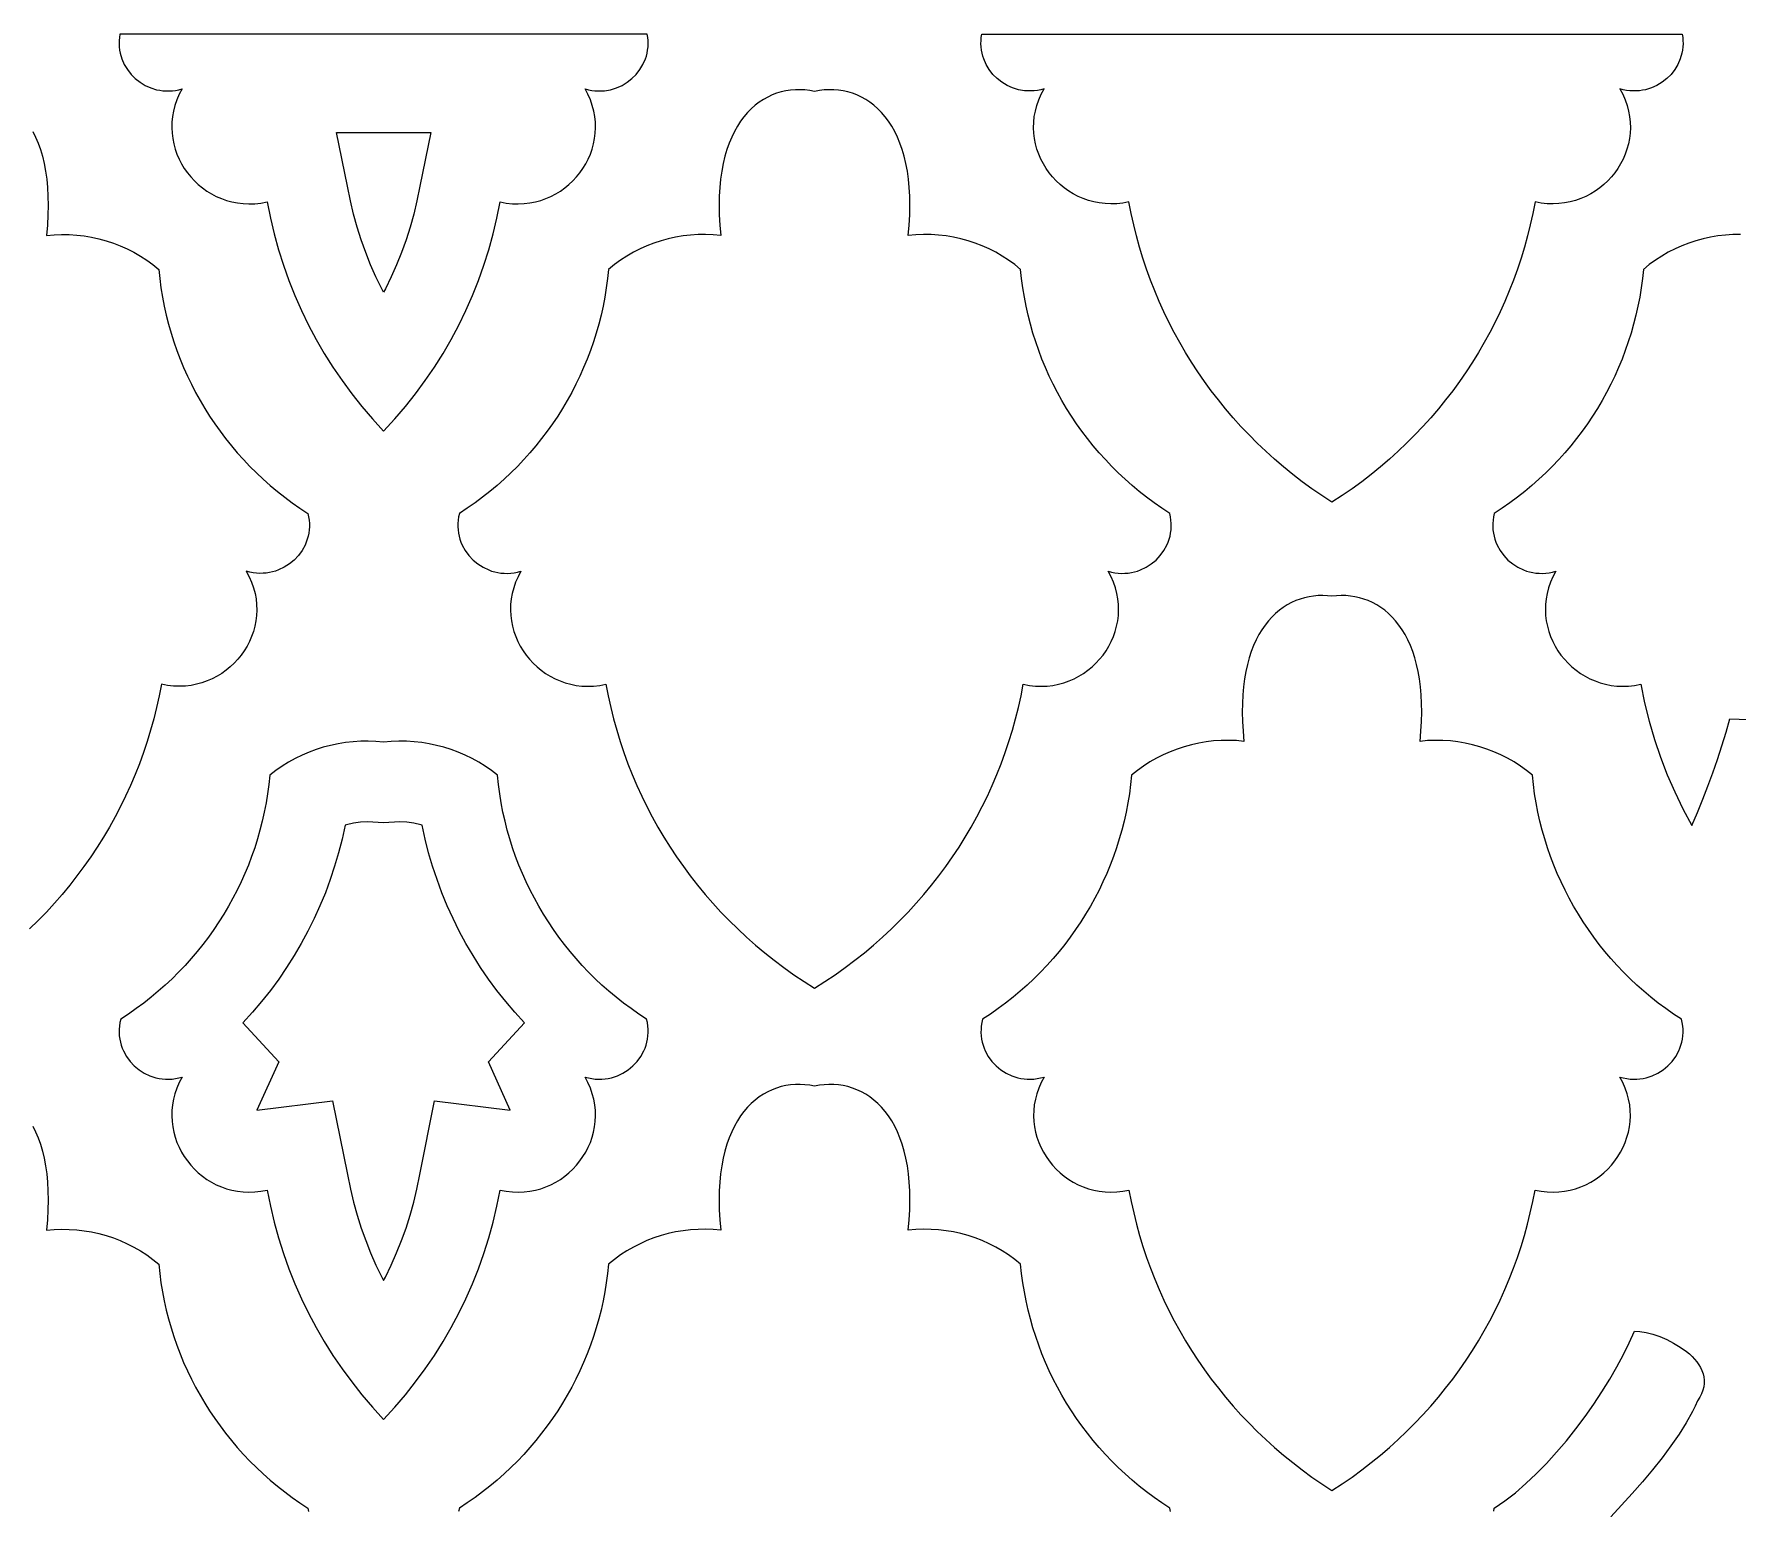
# Model space of a CAD drawing. Extents: x 50 to 3710, y -977 to -877.
# Drawn here: x 1934.7 to 1998, y -931.9 to -877.1 of the extents above; entities that cross this region are included whole.
import ezdxf

# ---------------------------------------------------------------- set-up
doc = ezdxf.new("R2010")
doc.units = 0
doc.layers.add('LAYER_1', color=18, linetype='CONTINUOUS')

msp = doc.modelspace()

# ---------------------------------------------------------------- linework, layer by layer
at = {"layer": 'LAYER_1'}
for points in [[(1947.704, -891.842), (1948.117, -891.391), (1948.513, -890.928), (1948.89, -890.452), (1949.249, -889.964), (1949.589, -889.464), (1949.91, -888.953), (1950.212, -888.431), (1950.495, -887.899), (1950.758, -887.356), (1951.002, -886.805), (1951.225, -886.244), (1951.428, -885.675), (1951.611, -885.098), (1951.774, -884.513), (1951.915, -883.921), (1952.035, -883.322), (1952.263, -883.364), (1952.488, -883.389), (1952.708, -883.396), (1952.924, -883.387), (1953.136, -883.362), (1953.342, -883.322), (1953.542, -883.268), (1953.736, -883.2), (1953.923, -883.119), (1954.103, -883.025), (1954.274, -882.92), (1954.438, -882.803), (1954.593, -882.675), (1954.738, -882.538), (1954.874, -882.392), (1954.999, -882.237), (1955.113, -882.074), (1955.216, -881.904), (1955.308, -881.727), (1955.387, -881.544), (1955.453, -881.356), (1955.505, -881.163), (1955.544, -880.966), (1955.569, -880.766), (1955.579, -880.563), (1955.573, -880.358), (1955.552, -880.151), (1955.514, -879.944), (1955.46, -879.736), (1955.388, -879.529), (1955.298, -879.323), (1955.19, -879.119), (1955.313, -879.152), (1955.436, -879.176), (1955.557, -879.191), (1955.677, -879.199), (1955.796, -879.198), (1955.913, -879.19), (1956.141, -879.151), (1956.36, -879.085), (1956.566, -878.992), (1956.758, -878.876), (1956.934, -878.738), (1957.091, -878.58), (1957.228, -878.404), (1957.343, -878.213), (1957.433, -878.007), (1957.468, -877.899), (1957.496, -877.789), (1957.517, -877.676), (1957.53, -877.561), (1957.536, -877.444), (1957.533, -877.325), (1957.523, -877.205), (1957.504, -877.083), (1947.704, -877.083), (1937.903, -877.083), (1937.884, -877.205), (1937.874, -877.325), (1937.871, -877.444), (1937.877, -877.561), (1937.89, -877.676), (1937.911, -877.789), (1937.974, -878.007), (1938.064, -878.213), (1938.179, -878.404), (1938.316, -878.58), (1938.473, -878.738), (1938.649, -878.876), (1938.841, -878.992), (1939.048, -879.085), (1939.266, -879.151), (1939.379, -879.174), (1939.494, -879.19), (1939.611, -879.198), (1939.73, -879.199), (1939.85, -879.191), (1939.972, -879.176), (1940.094, -879.152), (1940.217, -879.119), (1940.109, -879.323), (1940.019, -879.529), (1939.947, -879.736), (1939.893, -879.944), (1939.855, -880.151), (1939.834, -880.358), (1939.828, -880.563), (1939.838, -880.766), (1939.863, -880.966), (1939.902, -881.163), (1939.954, -881.356), (1940.021, -881.544), (1940.099, -881.727), (1940.191, -881.904), (1940.294, -882.074), (1940.408, -882.237), (1940.533, -882.392), (1940.669, -882.538), (1940.814, -882.675), (1940.969, -882.803), (1941.133, -882.92), (1941.304, -883.025), (1941.484, -883.119), (1941.671, -883.2), (1941.865, -883.268), (1942.065, -883.322), (1942.271, -883.362), (1942.483, -883.387), (1942.699, -883.396), (1942.919, -883.389), (1943.144, -883.364), (1943.372, -883.322), (1943.492, -883.921), (1943.633, -884.513), (1943.796, -885.098), (1943.979, -885.675), (1944.182, -886.244), (1944.406, -886.805), (1944.649, -887.356), (1944.912, -887.899), (1945.195, -888.431), (1945.497, -888.953), (1945.818, -889.464), (1946.158, -889.964), (1946.517, -890.452), (1946.894, -890.928), (1947.29, -891.391)], [(1982.953, -894.488), (1982.577, -894.241), (1982.209, -893.985), (1981.849, -893.722), (1981.497, -893.451), (1981.155, -893.172), (1980.82, -892.885), (1980.495, -892.591), (1980.178, -892.29), (1979.87, -891.982), (1979.571, -891.667), (1979.281, -891.345), (1979, -891.017), (1978.729, -890.682), (1978.466, -890.341), (1978.213, -889.994), (1977.969, -889.641), (1977.734, -889.283), (1977.51, -888.918), (1977.294, -888.548), (1977.089, -888.173), (1976.893, -887.793), (1976.707, -887.408), (1976.531, -887.019), (1976.365, -886.624), (1976.209, -886.225), (1976.063, -885.822), (1975.927, -885.415), (1975.802, -885.004), (1975.687, -884.589), (1975.583, -884.17), (1975.489, -883.748), (1975.405, -883.322), (1975.178, -883.364), (1974.953, -883.389), (1974.733, -883.396), (1974.517, -883.387), (1974.305, -883.362), (1974.099, -883.322), (1973.899, -883.268), (1973.705, -883.2), (1973.518, -883.119), (1973.338, -883.025), (1973.167, -882.92), (1973.003, -882.803), (1972.848, -882.675), (1972.703, -882.538), (1972.567, -882.392), (1972.442, -882.237), (1972.328, -882.074), (1972.225, -881.904), (1972.133, -881.727), (1972.054, -881.544), (1971.988, -881.356), (1971.936, -881.163), (1971.897, -880.966), (1971.872, -880.766), (1971.862, -880.563), (1971.868, -880.358), (1971.889, -880.151), (1971.927, -879.944), (1971.981, -879.736), (1972.053, -879.529), (1972.143, -879.323), (1972.251, -879.119), (1972.128, -879.152), (1972.005, -879.176), (1971.884, -879.191), (1971.764, -879.199), (1971.645, -879.198), (1971.528, -879.19), (1971.3, -879.151), (1971.081, -879.085), (1970.875, -878.992), (1970.683, -878.876), (1970.507, -878.738), (1970.35, -878.58), (1970.213, -878.404), (1970.098, -878.213), (1970.008, -878.007), (1969.973, -877.899), (1969.945, -877.789), (1969.924, -877.676), (1969.911, -877.561), (1969.905, -877.444), (1969.907, -877.325), (1969.918, -877.205), (1969.937, -877.083), (1995.969, -877.083), (1995.988, -877.205), (1995.999, -877.325), (1996.001, -877.444), (1995.996, -877.561), (1995.982, -877.676), (1995.961, -877.789), (1995.898, -878.007), (1995.808, -878.213), (1995.694, -878.404), (1995.557, -878.58), (1995.399, -878.738), (1995.223, -878.876), (1995.031, -878.992), (1994.825, -879.085), (1994.607, -879.151), (1994.494, -879.174), (1994.379, -879.19), (1994.261, -879.198), (1994.143, -879.199), (1994.022, -879.191), (1993.901, -879.176), (1993.779, -879.152), (1993.656, -879.119), (1993.764, -879.323), (1993.853, -879.529), (1993.925, -879.736), (1993.98, -879.944), (1994.017, -880.151), (1994.039, -880.358), (1994.044, -880.563), (1994.034, -880.766), (1994.01, -880.966), (1993.971, -881.163), (1993.918, -881.356), (1993.852, -881.544), (1993.773, -881.727), (1993.682, -881.904), (1993.579, -882.074), (1993.464, -882.237), (1993.339, -882.392), (1993.204, -882.538), (1993.058, -882.675), (1992.903, -882.803), (1992.74, -882.92), (1992.568, -883.025), (1992.388, -883.119), (1992.201, -883.2), (1992.007, -883.268), (1991.807, -883.322), (1991.601, -883.362), (1991.39, -883.387), (1991.174, -883.396), (1990.953, -883.389), (1990.729, -883.364), (1990.501, -883.322), (1990.418, -883.748), (1990.324, -884.17), (1990.219, -884.589), (1990.104, -885.004), (1989.979, -885.415), (1989.844, -885.822), (1989.698, -886.225), (1989.542, -886.624), (1989.376, -887.019), (1989.2, -887.408), (1989.014, -887.793), (1988.818, -888.173), (1988.612, -888.548), (1988.397, -888.918), (1988.172, -889.283), (1987.938, -889.641), (1987.694, -889.994), (1987.44, -890.341), (1987.178, -890.682), (1986.906, -891.017), (1986.625, -891.345), (1986.335, -891.667), (1986.036, -891.982), (1985.728, -892.29), (1985.411, -892.591), (1985.086, -892.885), (1984.752, -893.172), (1984.409, -893.451), (1984.058, -893.722), (1983.698, -893.985), (1983.33, -894.241)], [(1963.72, -879.212), (1963.542, -879.18), (1963.363, -879.159), (1963.185, -879.15), (1963.007, -879.152), (1962.83, -879.167), (1962.655, -879.193), (1962.482, -879.232), (1962.311, -879.283), (1962.144, -879.347), (1961.98, -879.423), (1961.82, -879.512), (1961.664, -879.614), (1961.514, -879.729), (1961.369, -879.857), (1961.23, -879.999), (1961.097, -880.154), (1960.971, -880.322), (1960.853, -880.504), (1960.742, -880.7), (1960.64, -880.91), (1960.547, -881.134), (1960.463, -881.373), (1960.388, -881.625), (1960.324, -881.893), (1960.271, -882.174), (1960.228, -882.471), (1960.198, -882.783), (1960.18, -883.109), (1960.174, -883.451), (1960.181, -883.808), (1960.202, -884.181), (1960.238, -884.569), (1959.954, -884.544), (1959.672, -884.534), (1959.39, -884.538), (1959.11, -884.556), (1958.832, -884.588), (1958.556, -884.634), (1958.284, -884.694), (1958.015, -884.768), (1957.751, -884.855), (1957.491, -884.956), (1957.236, -885.069), (1956.987, -885.196), (1956.745, -885.335), (1956.509, -885.488), (1956.281, -885.652), (1956.061, -885.829), (1956.025, -886.175), (1955.979, -886.519), (1955.923, -886.86), (1955.858, -887.199), (1955.783, -887.535), (1955.698, -887.868), (1955.604, -888.198), (1955.501, -888.524), (1955.389, -888.847), (1955.267, -889.167), (1955.137, -889.482), (1954.997, -889.794), (1954.849, -890.101), (1954.693, -890.404), (1954.528, -890.702), (1954.354, -890.995), (1954.172, -891.284), (1953.982, -891.567), (1953.784, -891.845), (1953.577, -892.118), (1953.363, -892.385), (1953.142, -892.646), (1952.912, -892.902), (1952.675, -893.151), (1952.431, -893.393), (1952.179, -893.629), (1951.92, -893.859), (1951.653, -894.082), (1951.38, -894.297), (1951.1, -894.505), (1950.813, -894.706), (1950.52, -894.9), (1950.492, -895.026), (1950.473, -895.151), (1950.463, -895.274), (1950.462, -895.396), (1950.47, -895.517), (1950.486, -895.634), (1950.509, -895.75), (1950.54, -895.863), (1950.578, -895.972), (1950.624, -896.079), (1950.734, -896.281), (1950.869, -896.466), (1951.026, -896.634), (1951.203, -896.78), (1951.397, -896.904), (1951.608, -897.003), (1951.718, -897.043), (1951.831, -897.075), (1951.946, -897.1), (1952.064, -897.118), (1952.185, -897.128), (1952.307, -897.13), (1952.43, -897.123), (1952.555, -897.108), (1952.681, -897.083), (1952.808, -897.05), (1952.7, -897.254), (1952.61, -897.46), (1952.538, -897.667), (1952.484, -897.874), (1952.446, -898.082), (1952.425, -898.288), (1952.419, -898.493), (1952.429, -898.696), (1952.453, -898.897), (1952.492, -899.094), (1952.545, -899.286), (1952.611, -899.475), (1952.69, -899.657), (1952.781, -899.834), (1952.885, -900.005), (1952.999, -900.167), (1953.124, -900.322), (1953.26, -900.469), (1953.405, -900.606), (1953.56, -900.733), (1953.723, -900.85), (1953.895, -900.956), (1954.075, -901.049), (1954.262, -901.13), (1954.456, -901.199), (1954.656, -901.253), (1954.862, -901.293), (1955.074, -901.318), (1955.29, -901.327), (1955.51, -901.319), (1955.735, -901.295), (1955.962, -901.253), (1956.047, -901.686), (1956.143, -902.115), (1956.25, -902.541), (1956.367, -902.962), (1956.495, -903.38), (1956.634, -903.794), (1956.784, -904.204), (1956.944, -904.609), (1957.114, -905.01), (1957.295, -905.405), (1957.486, -905.796), (1957.687, -906.182), (1957.898, -906.562), (1958.12, -906.937), (1958.351, -907.306), (1958.592, -907.669), (1958.843, -908.027), (1959.103, -908.378), (1959.373, -908.723), (1959.653, -909.061), (1959.942, -909.393), (1960.24, -909.718), (1960.548, -910.035), (1960.865, -910.346), (1961.191, -910.649), (1961.526, -910.945), (1961.869, -911.233), (1962.222, -911.513), (1962.584, -911.785), (1962.954, -912.048), (1963.333, -912.304), (1963.72, -912.551), (1964.108, -912.304), (1964.487, -912.048), (1964.857, -911.785), (1965.219, -911.513), (1965.572, -911.233), (1965.915, -910.945), (1966.25, -910.649), (1966.576, -910.346), (1966.893, -910.035), (1967.201, -909.718), (1967.499, -909.393), (1967.788, -909.061), (1968.068, -908.723), (1968.338, -908.378), (1968.598, -908.027), (1968.849, -907.669), (1969.09, -907.306), (1969.321, -906.937), (1969.543, -906.562), (1969.754, -906.182), (1969.955, -905.796), (1970.146, -905.405), (1970.327, -905.01), (1970.497, -904.609), (1970.657, -904.204), (1970.807, -903.794), (1970.946, -903.38), (1971.074, -902.962), (1971.191, -902.541), (1971.298, -902.115), (1971.394, -901.686), (1971.479, -901.253), (1971.706, -901.295), (1971.931, -901.319), (1972.151, -901.327), (1972.367, -901.318), (1972.579, -901.293), (1972.785, -901.253), (1972.985, -901.199), (1973.179, -901.13), (1973.366, -901.049), (1973.546, -900.956), (1973.718, -900.85), (1973.881, -900.733), (1974.036, -900.606), (1974.181, -900.469), (1974.317, -900.322), (1974.442, -900.167), (1974.556, -900.005), (1974.66, -899.834), (1974.751, -899.657), (1974.83, -899.475), (1974.896, -899.286), (1974.949, -899.094), (1974.987, -898.897), (1975.012, -898.696), (1975.022, -898.493), (1975.016, -898.288), (1974.995, -898.082), (1974.957, -897.874), (1974.903, -897.667), (1974.831, -897.46), (1974.741, -897.254), (1974.633, -897.05), (1974.76, -897.083), (1974.886, -897.108), (1975.011, -897.123), (1975.134, -897.13), (1975.256, -897.128), (1975.377, -897.118), (1975.495, -897.1), (1975.61, -897.075), (1975.723, -897.043), (1975.833, -897.003), (1976.043, -896.904), (1976.238, -896.78), (1976.415, -896.634), (1976.572, -896.466), (1976.707, -896.281), (1976.817, -896.079), (1976.863, -895.972), (1976.901, -895.863), (1976.932, -895.75), (1976.955, -895.634), (1976.971, -895.517), (1976.978, -895.396), (1976.978, -895.274), (1976.968, -895.151), (1976.949, -895.026), (1976.921, -894.9), (1976.628, -894.706), (1976.341, -894.505), (1976.061, -894.297), (1975.788, -894.082), (1975.521, -893.859), (1975.262, -893.629), (1975.01, -893.393), (1974.766, -893.151), (1974.529, -892.902), (1974.299, -892.646), (1974.078, -892.385), (1973.863, -892.118), (1973.657, -891.845), (1973.459, -891.567), (1973.269, -891.284), (1973.087, -890.995), (1972.913, -890.702), (1972.748, -890.404), (1972.592, -890.101), (1972.444, -889.794), (1972.304, -889.482), (1972.174, -889.167), (1972.052, -888.847), (1971.94, -888.524), (1971.837, -888.198), (1971.743, -887.868), (1971.658, -887.535), (1971.583, -887.199), (1971.518, -886.86), (1971.462, -886.519), (1971.416, -886.175), (1971.38, -885.829), (1971.16, -885.652), (1970.932, -885.488), (1970.696, -885.335), (1970.454, -885.196), (1970.205, -885.069), (1969.95, -884.956), (1969.69, -884.855), (1969.426, -884.768), (1969.157, -884.694), (1968.885, -884.634), (1968.609, -884.588), (1968.331, -884.556), (1968.051, -884.538), (1967.769, -884.534), (1967.487, -884.544), (1967.203, -884.569), (1967.239, -884.181), (1967.26, -883.808), (1967.267, -883.451), (1967.261, -883.109), (1967.243, -882.783), (1967.212, -882.471), (1967.17, -882.174), (1967.117, -881.893), (1967.053, -881.625), (1966.978, -881.373), (1966.894, -881.134), (1966.801, -880.91), (1966.699, -880.7), (1966.588, -880.504), (1966.47, -880.322), (1966.344, -880.154), (1966.211, -879.999), (1966.072, -879.857), (1965.927, -879.729), (1965.777, -879.614), (1965.621, -879.512), (1965.461, -879.423), (1965.297, -879.347), (1965.13, -879.283), (1964.959, -879.232), (1964.786, -879.193), (1964.611, -879.167), (1964.434, -879.152), (1964.256, -879.15), (1964.078, -879.159), (1963.899, -879.18)], [(1963.72, -879.212), (1963.542, -879.18), (1963.363, -879.159), (1963.185, -879.15), (1963.007, -879.152), (1962.83, -879.167), (1962.655, -879.193), (1962.482, -879.232), (1962.311, -879.283), (1962.144, -879.347), (1961.98, -879.423), (1961.82, -879.512), (1961.664, -879.614), (1961.514, -879.729), (1961.369, -879.857), (1961.23, -879.999), (1961.097, -880.154), (1960.971, -880.322), (1960.853, -880.504), (1960.742, -880.7), (1960.64, -880.91), (1960.547, -881.134), (1960.463, -881.373), (1960.388, -881.625), (1960.324, -881.893), (1960.271, -882.174), (1960.228, -882.471), (1960.198, -882.783), (1960.18, -883.109), (1960.174, -883.451), (1960.181, -883.808), (1960.202, -884.181), (1960.238, -884.569), (1959.954, -884.544), (1959.672, -884.534), (1959.39, -884.538), (1959.11, -884.556), (1958.832, -884.588), (1958.556, -884.634), (1958.284, -884.694), (1958.015, -884.768), (1957.751, -884.855), (1957.491, -884.956), (1957.236, -885.069), (1956.987, -885.196), (1956.745, -885.335), (1956.509, -885.488), (1956.281, -885.652), (1956.061, -885.829), (1956.025, -886.175), (1955.979, -886.519), (1955.923, -886.86), (1955.858, -887.199), (1955.783, -887.535), (1955.698, -887.868), (1955.604, -888.198), (1955.501, -888.524), (1955.389, -888.847), (1955.267, -889.167), (1955.137, -889.482), (1954.997, -889.794), (1954.849, -890.101), (1954.693, -890.404), (1954.528, -890.702), (1954.354, -890.995), (1954.172, -891.284), (1953.982, -891.567), (1953.784, -891.845), (1953.577, -892.118), (1953.363, -892.385), (1953.142, -892.646), (1952.912, -892.902), (1952.675, -893.151), (1952.431, -893.393), (1952.179, -893.629), (1951.92, -893.859), (1951.653, -894.082), (1951.38, -894.297), (1951.1, -894.505), (1950.813, -894.706), (1950.52, -894.9), (1950.492, -895.026), (1950.473, -895.151), (1950.463, -895.274), (1950.462, -895.396), (1950.47, -895.517), (1950.486, -895.634), (1950.509, -895.75), (1950.54, -895.863), (1950.578, -895.972), (1950.624, -896.079), (1950.734, -896.281), (1950.869, -896.466), (1951.026, -896.634), (1951.203, -896.78), (1951.397, -896.904), (1951.608, -897.003), (1951.718, -897.043), (1951.831, -897.075), (1951.946, -897.1), (1952.064, -897.118), (1952.185, -897.128), (1952.307, -897.13), (1952.43, -897.123), (1952.555, -897.108), (1952.681, -897.083), (1952.808, -897.05), (1952.7, -897.254), (1952.61, -897.46), (1952.538, -897.667), (1952.484, -897.874), (1952.446, -898.082), (1952.425, -898.288), (1952.419, -898.493), (1952.429, -898.696), (1952.453, -898.897), (1952.492, -899.094), (1952.545, -899.286), (1952.611, -899.475), (1952.69, -899.657), (1952.781, -899.834), (1952.885, -900.005), (1952.999, -900.167), (1953.124, -900.322), (1953.26, -900.469), (1953.405, -900.606), (1953.56, -900.733), (1953.723, -900.85), (1953.895, -900.956), (1954.075, -901.049), (1954.262, -901.13), (1954.456, -901.199), (1954.656, -901.253), (1954.862, -901.293), (1955.074, -901.318), (1955.29, -901.327), (1955.51, -901.319), (1955.735, -901.295), (1955.962, -901.253), (1956.047, -901.686), (1956.143, -902.115), (1956.25, -902.541), (1956.367, -902.962), (1956.495, -903.38), (1956.634, -903.794), (1956.784, -904.204), (1956.944, -904.609), (1957.114, -905.01), (1957.295, -905.405), (1957.486, -905.796), (1957.687, -906.182), (1957.898, -906.562), (1958.12, -906.937), (1958.351, -907.306), (1958.592, -907.669), (1958.843, -908.027), (1959.103, -908.378), (1959.373, -908.723), (1959.653, -909.061), (1959.942, -909.393), (1960.24, -909.718), (1960.548, -910.035), (1960.865, -910.346), (1961.191, -910.649), (1961.526, -910.945), (1961.869, -911.233), (1962.222, -911.513), (1962.584, -911.785), (1962.954, -912.048), (1963.333, -912.304), (1963.72, -912.551), (1964.108, -912.304), (1964.487, -912.048), (1964.857, -911.785), (1965.219, -911.513), (1965.572, -911.233), (1965.915, -910.945), (1966.25, -910.649), (1966.576, -910.346), (1966.893, -910.035), (1967.201, -909.718), (1967.499, -909.393), (1967.788, -909.061), (1968.068, -908.723), (1968.338, -908.378), (1968.598, -908.027), (1968.849, -907.669), (1969.09, -907.306), (1969.321, -906.937), (1969.543, -906.562), (1969.754, -906.182), (1969.955, -905.796), (1970.146, -905.405), (1970.327, -905.01), (1970.497, -904.609), (1970.657, -904.204), (1970.807, -903.794), (1970.946, -903.38), (1971.074, -902.962), (1971.191, -902.541), (1971.298, -902.115), (1971.394, -901.686), (1971.479, -901.253), (1971.706, -901.295), (1971.931, -901.319), (1972.151, -901.327), (1972.367, -901.318), (1972.579, -901.293), (1972.785, -901.253), (1972.985, -901.199), (1973.179, -901.13), (1973.366, -901.049), (1973.546, -900.956), (1973.718, -900.85), (1973.881, -900.733), (1974.036, -900.606), (1974.181, -900.469), (1974.317, -900.322), (1974.442, -900.167), (1974.556, -900.005), (1974.66, -899.834), (1974.751, -899.657), (1974.83, -899.475), (1974.896, -899.286), (1974.949, -899.094), (1974.987, -898.897), (1975.012, -898.696), (1975.022, -898.493), (1975.016, -898.288), (1974.995, -898.082), (1974.957, -897.874), (1974.903, -897.667), (1974.831, -897.46), (1974.741, -897.254), (1974.633, -897.05), (1974.76, -897.083), (1974.886, -897.108), (1975.011, -897.123), (1975.134, -897.13), (1975.256, -897.128), (1975.377, -897.118), (1975.495, -897.1), (1975.61, -897.075), (1975.723, -897.043), (1975.833, -897.003), (1976.043, -896.904), (1976.238, -896.78), (1976.415, -896.634), (1976.572, -896.466), (1976.707, -896.281), (1976.817, -896.079), (1976.863, -895.972), (1976.901, -895.863), (1976.932, -895.75), (1976.955, -895.634), (1976.971, -895.517), (1976.978, -895.396), (1976.978, -895.274), (1976.968, -895.151), (1976.949, -895.026), (1976.921, -894.9), (1976.628, -894.706), (1976.341, -894.505), (1976.061, -894.297), (1975.788, -894.082), (1975.521, -893.859), (1975.262, -893.629), (1975.01, -893.393), (1974.766, -893.151), (1974.529, -892.902), (1974.299, -892.646), (1974.078, -892.385), (1973.863, -892.118), (1973.657, -891.845), (1973.459, -891.567), (1973.269, -891.284), (1973.087, -890.995), (1972.913, -890.702), (1972.748, -890.404), (1972.592, -890.101), (1972.444, -889.794), (1972.304, -889.482), (1972.174, -889.167), (1972.052, -888.847), (1971.94, -888.524), (1971.837, -888.198), (1971.743, -887.868), (1971.658, -887.535), (1971.583, -887.199), (1971.518, -886.86), (1971.462, -886.519), (1971.416, -886.175), (1971.38, -885.829), (1971.16, -885.652), (1970.932, -885.488), (1970.696, -885.335), (1970.454, -885.196), (1970.205, -885.069), (1969.95, -884.956), (1969.69, -884.855), (1969.426, -884.768), (1969.157, -884.694), (1968.885, -884.634), (1968.609, -884.588), (1968.331, -884.556), (1968.051, -884.538), (1967.769, -884.534), (1967.487, -884.544), (1967.203, -884.569), (1967.239, -884.181), (1967.26, -883.808), (1967.267, -883.451), (1967.261, -883.109), (1967.243, -882.783), (1967.212, -882.471), (1967.17, -882.174), (1967.117, -881.893), (1967.053, -881.625), (1966.978, -881.373), (1966.894, -881.134), (1966.801, -880.91), (1966.699, -880.7), (1966.588, -880.504), (1966.47, -880.322), (1966.344, -880.154), (1966.211, -879.999), (1966.072, -879.857), (1965.927, -879.729), (1965.777, -879.614), (1965.621, -879.512), (1965.461, -879.423), (1965.297, -879.347), (1965.13, -879.283), (1964.959, -879.232), (1964.786, -879.193), (1964.611, -879.167), (1964.434, -879.152), (1964.256, -879.15), (1964.078, -879.159), (1963.899, -879.18)], [(1947.704, -886.682), (1947.635, -886.556), (1947.419, -886.111), (1947.22, -885.658), (1947.036, -885.198), (1946.869, -884.73), (1946.719, -884.255), (1946.585, -883.773), (1946.468, -883.285), (1946.358, -882.739), (1945.955, -880.737), (1947.704, -880.737), (1949.452, -880.737), (1949.049, -882.739), (1948.939, -883.285), (1948.822, -883.773), (1948.689, -884.255), (1948.538, -884.73), (1948.371, -885.198), (1948.187, -885.658), (1947.988, -886.111), (1947.772, -886.556)], [(1982.953, -931.222), (1983.33, -930.975), (1983.698, -930.72), (1984.058, -930.456), (1984.409, -930.185), (1984.752, -929.906), (1985.086, -929.62), (1985.412, -929.326), (1985.728, -929.025), (1986.036, -928.717), (1986.335, -928.402), (1986.625, -928.08), (1986.906, -927.751), (1987.178, -927.417), (1987.441, -927.076), (1987.694, -926.729), (1987.938, -926.376), (1988.172, -926.017), (1988.397, -925.653), (1988.612, -925.283), (1988.818, -924.908), (1989.014, -924.528), (1989.2, -924.143), (1989.376, -923.753), (1989.542, -923.359), (1989.698, -922.96), (1989.844, -922.557), (1989.979, -922.149), (1990.105, -921.738), (1990.22, -921.323), (1990.324, -920.904), (1990.418, -920.482), (1990.501, -920.057), (1990.729, -920.099), (1990.953, -920.123), (1991.174, -920.131), (1991.39, -920.121), (1991.601, -920.097), (1991.807, -920.057), (1992.008, -920.002), (1992.201, -919.934), (1992.389, -919.853), (1992.568, -919.759), (1992.74, -919.654), (1992.904, -919.537), (1993.058, -919.41), (1993.204, -919.273), (1993.339, -919.126), (1993.465, -918.971), (1993.579, -918.808), (1993.682, -918.638), (1993.773, -918.461), (1993.852, -918.279), (1993.918, -918.09), (1993.971, -917.898), (1994.01, -917.701), (1994.035, -917.5), (1994.044, -917.297), (1994.039, -917.092), (1994.018, -916.886), (1993.98, -916.678), (1993.925, -916.471), (1993.854, -916.264), (1993.764, -916.058), (1993.656, -915.854), (1993.782, -915.887), (1993.908, -915.911), (1994.033, -915.927), (1994.157, -915.933), (1994.279, -915.932), (1994.399, -915.922), (1994.517, -915.904), (1994.633, -915.879), (1994.746, -915.847), (1994.856, -915.807), (1995.066, -915.708), (1995.261, -915.584), (1995.438, -915.438), (1995.595, -915.27), (1995.73, -915.085), (1995.84, -914.883), (1995.885, -914.776), (1995.924, -914.666), (1995.955, -914.554), (1995.978, -914.438), (1995.994, -914.32), (1996.001, -914.2), (1996, -914.078), (1995.99, -913.955), (1995.972, -913.83), (1995.944, -913.704), (1995.65, -913.51), (1995.363, -913.309), (1995.083, -913.101), (1994.81, -912.886), (1994.544, -912.663), (1994.285, -912.433), (1994.033, -912.197), (1993.788, -911.954), (1993.551, -911.705), (1993.322, -911.45), (1993.1, -911.189), (1992.886, -910.922), (1992.68, -910.649), (1992.482, -910.371), (1992.291, -910.088), (1992.11, -909.799), (1991.936, -909.506), (1991.771, -909.207), (1991.614, -908.905), (1991.466, -908.597), (1991.327, -908.286), (1991.196, -907.971), (1991.075, -907.651), (1990.963, -907.328), (1990.859, -907.002), (1990.765, -906.672), (1990.681, -906.339), (1990.606, -906.003), (1990.54, -905.664), (1990.485, -905.323), (1990.439, -904.979), (1990.403, -904.633), (1990.183, -904.456), (1989.954, -904.291), (1989.719, -904.139), (1989.476, -904), (1989.227, -903.873), (1988.973, -903.76), (1988.713, -903.659), (1988.448, -903.572), (1988.18, -903.498), (1987.907, -903.438), (1987.632, -903.392), (1987.353, -903.36), (1987.073, -903.341), (1986.792, -903.338), (1986.509, -903.348), (1986.226, -903.373), (1986.26, -902.999), (1986.281, -902.639), (1986.289, -902.294), (1986.286, -901.963), (1986.27, -901.646), (1986.243, -901.343), (1986.205, -901.053), (1986.156, -900.778), (1986.098, -900.516), (1986.029, -900.268), (1985.952, -900.033), (1985.866, -899.811), (1985.771, -899.603), (1985.669, -899.407), (1985.559, -899.225), (1985.441, -899.055), (1985.318, -898.898), (1985.188, -898.753), (1985.052, -898.621), (1984.911, -898.501), (1984.764, -898.394), (1984.614, -898.298), (1984.459, -898.215), (1984.301, -898.143), (1984.139, -898.083), (1983.975, -898.034), (1983.808, -897.997), (1983.639, -897.971), (1983.469, -897.957), (1983.298, -897.953), (1983.126, -897.961), (1982.953, -897.979), (1982.781, -897.961), (1982.609, -897.953), (1982.438, -897.957), (1982.268, -897.971), (1982.099, -897.997), (1981.932, -898.034), (1981.768, -898.083), (1981.606, -898.143), (1981.448, -898.215), (1981.293, -898.298), (1981.142, -898.394), (1980.996, -898.501), (1980.855, -898.621), (1980.719, -898.753), (1980.589, -898.898), (1980.465, -899.055), (1980.348, -899.225), (1980.238, -899.407), (1980.135, -899.603), (1980.041, -899.811), (1979.955, -900.033), (1979.877, -900.268), (1979.809, -900.516), (1979.75, -900.778), (1979.702, -901.053), (1979.664, -901.343), (1979.637, -901.646), (1979.621, -901.963), (1979.617, -902.294), (1979.626, -902.639), (1979.647, -902.999), (1979.681, -903.373), (1979.398, -903.348), (1979.115, -903.338), (1978.833, -903.341), (1978.553, -903.36), (1978.275, -903.392), (1977.999, -903.438), (1977.727, -903.498), (1977.458, -903.572), (1977.194, -903.659), (1976.934, -903.76), (1976.679, -903.873), (1976.43, -904), (1976.188, -904.139), (1975.952, -904.291), (1975.724, -904.456), (1975.504, -904.633), (1975.468, -904.979), (1975.422, -905.323), (1975.366, -905.664), (1975.301, -906.003), (1975.226, -906.339), (1975.141, -906.672), (1975.047, -907.002), (1974.944, -907.328), (1974.832, -907.651), (1974.71, -907.971), (1974.58, -908.286), (1974.441, -908.597), (1974.293, -908.905), (1974.136, -909.207), (1973.971, -909.506), (1973.797, -909.799), (1973.615, -910.088), (1973.425, -910.371), (1973.227, -910.649), (1973.021, -910.922), (1972.807, -911.189), (1972.585, -911.45), (1972.355, -911.705), (1972.118, -911.954), (1971.874, -912.197), (1971.622, -912.433), (1971.363, -912.663), (1971.097, -912.886), (1970.823, -913.101), (1970.543, -913.309), (1970.256, -913.51), (1969.963, -913.704), (1969.935, -913.83), (1969.916, -913.955), (1969.907, -914.078), (1969.906, -914.2), (1969.913, -914.32), (1969.929, -914.438), (1969.952, -914.554), (1969.983, -914.666), (1970.021, -914.776), (1970.067, -914.883), (1970.177, -915.085), (1970.312, -915.27), (1970.469, -915.438), (1970.646, -915.584), (1970.841, -915.708), (1971.051, -915.807), (1971.161, -915.847), (1971.274, -915.879), (1971.389, -915.904), (1971.508, -915.922), (1971.628, -915.932), (1971.75, -915.933), (1971.873, -915.927), (1971.998, -915.911), (1972.124, -915.887), (1972.251, -915.854), (1972.143, -916.058), (1972.053, -916.264), (1971.981, -916.471), (1971.927, -916.678), (1971.889, -916.886), (1971.868, -917.092), (1971.862, -917.297), (1971.872, -917.5), (1971.897, -917.701), (1971.936, -917.898), (1971.988, -918.09), (1972.054, -918.279), (1972.133, -918.461), (1972.225, -918.638), (1972.328, -918.808), (1972.442, -918.971), (1972.567, -919.126), (1972.703, -919.273), (1972.848, -919.41), (1973.003, -919.537), (1973.167, -919.654), (1973.338, -919.759), (1973.518, -919.853), (1973.705, -919.934), (1973.899, -920.002), (1974.099, -920.057), (1974.305, -920.097), (1974.517, -920.121), (1974.733, -920.131), (1974.953, -920.123), (1975.178, -920.099), (1975.405, -920.057), (1975.489, -920.482), (1975.583, -920.904), (1975.687, -921.323), (1975.802, -921.738), (1975.927, -922.149), (1976.063, -922.557), (1976.209, -922.96), (1976.365, -923.359), (1976.531, -923.753), (1976.707, -924.143), (1976.893, -924.528), (1977.089, -924.908), (1977.294, -925.283), (1977.51, -925.653), (1977.734, -926.017), (1977.969, -926.376), (1978.213, -926.729), (1978.466, -927.076), (1978.729, -927.417), (1979, -927.751), (1979.281, -928.08), (1979.571, -928.402), (1979.87, -928.717), (1980.178, -929.025), (1980.495, -929.326), (1980.821, -929.62), (1981.155, -929.906), (1981.498, -930.185), (1981.849, -930.456), (1982.209, -930.72), (1982.577, -930.975)], [(1947.704, -928.576), (1948.117, -928.125), (1948.513, -927.662), (1948.89, -927.186), (1949.249, -926.698), (1949.589, -926.198), (1949.91, -925.687), (1950.212, -925.165), (1950.495, -924.633), (1950.758, -924.091), (1951.002, -923.539), (1951.225, -922.978), (1951.428, -922.409), (1951.611, -921.832), (1951.774, -921.247), (1951.915, -920.655), (1952.035, -920.057), (1952.263, -920.099), (1952.488, -920.123), (1952.708, -920.131), (1952.924, -920.121), (1953.136, -920.097), (1953.342, -920.057), (1953.542, -920.002), (1953.736, -919.934), (1953.923, -919.853), (1954.103, -919.759), (1954.274, -919.654), (1954.438, -919.537), (1954.593, -919.41), (1954.738, -919.273), (1954.874, -919.126), (1954.999, -918.971), (1955.113, -918.808), (1955.216, -918.638), (1955.308, -918.461), (1955.387, -918.279), (1955.453, -918.09), (1955.505, -917.898), (1955.544, -917.701), (1955.569, -917.5), (1955.579, -917.297), (1955.573, -917.092), (1955.552, -916.886), (1955.514, -916.678), (1955.46, -916.471), (1955.388, -916.264), (1955.298, -916.058), (1955.19, -915.854), (1955.317, -915.887), (1955.443, -915.911), (1955.567, -915.927), (1955.691, -915.933), (1955.813, -915.932), (1955.933, -915.922), (1956.052, -915.904), (1956.167, -915.879), (1956.28, -915.847), (1956.39, -915.807), (1956.6, -915.708), (1956.795, -915.584), (1956.972, -915.438), (1957.129, -915.27), (1957.264, -915.085), (1957.374, -914.883), (1957.42, -914.776), (1957.458, -914.666), (1957.489, -914.554), (1957.512, -914.438), (1957.528, -914.32), (1957.535, -914.2), (1957.534, -914.078), (1957.525, -913.955), (1957.506, -913.83), (1957.478, -913.704), (1957.185, -913.51), (1956.898, -913.309), (1956.618, -913.101), (1956.344, -912.886), (1956.078, -912.663), (1955.819, -912.433), (1955.567, -912.197), (1955.323, -911.954), (1955.086, -911.705), (1954.856, -911.45), (1954.634, -911.189), (1954.42, -910.922), (1954.214, -910.649), (1954.016, -910.371), (1953.826, -910.088), (1953.644, -909.799), (1953.47, -909.506), (1953.305, -909.207), (1953.148, -908.905), (1953, -908.597), (1952.861, -908.286), (1952.731, -907.971), (1952.609, -907.651), (1952.497, -907.328), (1952.394, -907.002), (1952.3, -906.672), (1952.215, -906.339), (1952.14, -906.003), (1952.075, -905.664), (1952.019, -905.323), (1951.973, -904.979), (1951.937, -904.633), (1951.711, -904.46), (1951.477, -904.298), (1951.236, -904.149), (1950.989, -904.013), (1950.736, -903.889), (1950.478, -903.778), (1950.214, -903.68), (1949.946, -903.594), (1949.674, -903.522), (1949.399, -903.463), (1949.121, -903.418), (1948.84, -903.386), (1948.558, -903.368), (1948.274, -903.364), (1947.989, -903.374), (1947.704, -903.398), (1947.418, -903.374), (1947.133, -903.364), (1946.85, -903.368), (1946.567, -903.386), (1946.286, -903.418), (1946.008, -903.463), (1945.733, -903.522), (1945.461, -903.594), (1945.193, -903.68), (1944.93, -903.778), (1944.671, -903.889), (1944.418, -904.013), (1944.171, -904.149), (1943.93, -904.298), (1943.696, -904.46), (1943.47, -904.633), (1943.434, -904.979), (1943.388, -905.323), (1943.332, -905.664), (1943.267, -906.003), (1943.192, -906.339), (1943.107, -906.672), (1943.013, -907.002), (1942.91, -907.328), (1942.798, -907.651), (1942.676, -907.971), (1942.546, -908.286), (1942.407, -908.597), (1942.259, -908.905), (1942.102, -909.207), (1941.937, -909.506), (1941.763, -909.799), (1941.581, -910.088), (1941.391, -910.371), (1941.193, -910.649), (1940.987, -910.922), (1940.773, -911.189), (1940.551, -911.45), (1940.321, -911.705), (1940.084, -911.954), (1939.84, -912.197), (1939.588, -912.433), (1939.329, -912.663), (1939.063, -912.886), (1938.789, -913.101), (1938.509, -913.309), (1938.222, -913.51), (1937.929, -913.704), (1937.901, -913.83), (1937.882, -913.955), (1937.873, -914.078), (1937.872, -914.2), (1937.879, -914.32), (1937.895, -914.438), (1937.918, -914.554), (1937.949, -914.666), (1937.987, -914.776), (1938.033, -914.883), (1938.143, -915.085), (1938.278, -915.27), (1938.435, -915.438), (1938.612, -915.584), (1938.807, -915.708), (1939.017, -915.807), (1939.127, -915.847), (1939.24, -915.879), (1939.356, -915.904), (1939.474, -915.922), (1939.594, -915.932), (1939.716, -915.933), (1939.84, -915.927), (1939.964, -915.911), (1940.09, -915.887), (1940.217, -915.854), (1940.109, -916.058), (1940.019, -916.264), (1939.947, -916.471), (1939.893, -916.678), (1939.855, -916.886), (1939.834, -917.092), (1939.828, -917.297), (1939.838, -917.5), (1939.863, -917.701), (1939.902, -917.898), (1939.954, -918.09), (1940.021, -918.279), (1940.099, -918.461), (1940.191, -918.638), (1940.294, -918.808), (1940.408, -918.971), (1940.533, -919.126), (1940.669, -919.273), (1940.814, -919.41), (1940.969, -919.537), (1941.133, -919.654), (1941.304, -919.759), (1941.484, -919.853), (1941.671, -919.934), (1941.865, -920.002), (1942.065, -920.057), (1942.271, -920.097), (1942.483, -920.121), (1942.699, -920.131), (1942.919, -920.123), (1943.144, -920.099), (1943.372, -920.057), (1943.492, -920.655), (1943.633, -921.247), (1943.796, -921.832), (1943.979, -922.409), (1944.182, -922.978), (1944.405, -923.539), (1944.649, -924.091), (1944.912, -924.633), (1945.195, -925.165), (1945.497, -925.687), (1945.818, -926.198), (1946.158, -926.698), (1946.517, -927.186), (1946.894, -927.662), (1947.29, -928.125)], [(1947.704, -923.416), (1947.772, -923.29), (1947.988, -922.845), (1948.187, -922.392), (1948.371, -921.932), (1948.538, -921.464), (1948.689, -920.989), (1948.822, -920.508), (1948.939, -920.02), (1949.049, -919.473), (1949.6, -916.735), (1952.411, -917.08), (1951.597, -915.288), (1952.937, -913.835), (1952.582, -913.445), (1952.241, -913.044), (1951.915, -912.631), (1951.604, -912.209), (1951.308, -911.777), (1951.028, -911.335), (1950.764, -910.885), (1950.516, -910.425), (1950.284, -909.958), (1950.069, -909.483), (1949.87, -909), (1949.689, -908.511), (1949.524, -908.015), (1949.376, -907.513), (1949.247, -907.006), (1949.134, -906.493), (1949.081, -906.475), (1948.828, -906.414), (1948.568, -906.378), (1948.306, -906.368), (1947.704, -906.404), (1947.102, -906.368), (1946.839, -906.378), (1946.58, -906.414), (1946.326, -906.475), (1946.273, -906.493), (1946.161, -907.006), (1946.031, -907.513), (1945.883, -908.015), (1945.719, -908.511), (1945.537, -909), (1945.338, -909.483), (1945.123, -909.958), (1944.891, -910.425), (1944.643, -910.885), (1944.379, -911.335), (1944.099, -911.777), (1943.803, -912.209), (1943.492, -912.631), (1943.166, -913.044), (1942.825, -913.445), (1942.47, -913.835), (1943.81, -915.288), (1942.996, -917.08), (1945.807, -916.735), (1946.358, -919.473), (1946.468, -920.02), (1946.585, -920.508), (1946.719, -920.989), (1946.869, -921.464), (1947.036, -921.932), (1947.22, -922.392), (1947.419, -922.845), (1947.635, -923.29)]]:
    msp.add_lwpolyline(points, close=True, dxfattribs=at)
for points in [[(1934.665, -880.7), (1934.767, -880.91), (1934.86, -881.134), (1934.944, -881.373), (1935.019, -881.625), (1935.083, -881.893), (1935.136, -882.174), (1935.179, -882.471), (1935.209, -882.783), (1935.227, -883.109), (1935.233, -883.451), (1935.226, -883.808), (1935.205, -884.181), (1935.17, -884.569), (1935.453, -884.544), (1935.735, -884.534), (1936.017, -884.538), (1936.297, -884.556), (1936.575, -884.588), (1936.851, -884.634), (1937.123, -884.694), (1937.392, -884.768), (1937.657, -884.855), (1937.916, -884.956), (1938.171, -885.069), (1938.42, -885.196), (1938.662, -885.335), (1938.898, -885.488), (1939.126, -885.652), (1939.347, -885.829), (1939.382, -886.175), (1939.428, -886.519), (1939.484, -886.86), (1939.549, -887.199), (1939.624, -887.535), (1939.709, -887.868), (1939.803, -888.198), (1939.906, -888.524), (1940.019, -888.847), (1940.14, -889.167), (1940.27, -889.482), (1940.41, -889.794), (1940.558, -890.101), (1940.714, -890.404), (1940.88, -890.702), (1941.053, -890.995), (1941.235, -891.284), (1941.425, -891.567), (1941.623, -891.845), (1941.83, -892.118), (1942.044, -892.385), (1942.265, -892.646), (1942.495, -892.902), (1942.732, -893.151), (1942.977, -893.393), (1943.228, -893.629), (1943.487, -893.859), (1943.754, -894.082), (1944.027, -894.297), (1944.307, -894.505), (1944.594, -894.706), (1944.887, -894.9), (1944.915, -895.026), (1944.934, -895.151), (1944.944, -895.274), (1944.945, -895.396), (1944.937, -895.517), (1944.922, -895.634), (1944.898, -895.75), (1944.867, -895.863), (1944.829, -895.972), (1944.784, -896.079), (1944.673, -896.281), (1944.538, -896.466), (1944.381, -896.634), (1944.204, -896.78), (1944.01, -896.904), (1943.8, -897.003), (1943.69, -897.043), (1943.576, -897.075), (1943.461, -897.1), (1943.343, -897.118), (1943.222, -897.128), (1943.1, -897.13), (1942.977, -897.123), (1942.852, -897.108), (1942.726, -897.083), (1942.599, -897.05), (1942.707, -897.254), (1942.797, -897.46), (1942.869, -897.667), (1942.923, -897.874), (1942.961, -898.082), (1942.982, -898.288), (1942.988, -898.493), (1942.978, -898.696), (1942.954, -898.897), (1942.915, -899.094), (1942.862, -899.286), (1942.796, -899.475), (1942.717, -899.657), (1942.626, -899.834), (1942.523, -900.005), (1942.408, -900.167), (1942.283, -900.322), (1942.147, -900.469), (1942.002, -900.606), (1941.847, -900.733), (1941.684, -900.85), (1941.512, -900.956), (1941.332, -901.049), (1941.145, -901.13), (1940.951, -901.199), (1940.751, -901.253), (1940.545, -901.293), (1940.334, -901.318), (1940.117, -901.327), (1939.897, -901.319), (1939.672, -901.295), (1939.445, -901.253), (1939.36, -901.686), (1939.264, -902.115), (1939.157, -902.541), (1939.04, -902.962), (1938.912, -903.38), (1938.773, -903.794), (1938.623, -904.204), (1938.463, -904.609), (1938.293, -905.01), (1938.112, -905.405), (1937.921, -905.796), (1937.72, -906.182), (1937.509, -906.562), (1937.287, -906.937), (1937.056, -907.306), (1936.815, -907.669), (1936.565, -908.027), (1936.304, -908.378), (1936.034, -908.723), (1935.754, -909.061), (1935.465, -909.393), (1935.167, -909.718), (1934.859, -910.035), (1934.543, -910.346)], [(1934.665, -880.7), (1934.767, -880.91), (1934.86, -881.134), (1934.944, -881.373), (1935.019, -881.625), (1935.083, -881.893), (1935.136, -882.174), (1935.179, -882.471), (1935.209, -882.783), (1935.227, -883.109), (1935.233, -883.451), (1935.226, -883.808), (1935.205, -884.181), (1935.17, -884.569), (1935.453, -884.544), (1935.735, -884.534), (1936.017, -884.538), (1936.297, -884.556), (1936.575, -884.588), (1936.851, -884.634), (1937.123, -884.694), (1937.392, -884.768), (1937.657, -884.855), (1937.916, -884.956), (1938.171, -885.069), (1938.42, -885.196), (1938.662, -885.335), (1938.898, -885.488), (1939.126, -885.652), (1939.347, -885.829), (1939.382, -886.175), (1939.428, -886.519), (1939.484, -886.86), (1939.549, -887.199), (1939.624, -887.535), (1939.709, -887.868), (1939.803, -888.198), (1939.906, -888.524), (1940.019, -888.847), (1940.14, -889.167), (1940.27, -889.482), (1940.41, -889.794), (1940.558, -890.101), (1940.714, -890.404), (1940.88, -890.702), (1941.053, -890.995), (1941.235, -891.284), (1941.425, -891.567), (1941.623, -891.845), (1941.83, -892.118), (1942.044, -892.385), (1942.265, -892.646), (1942.495, -892.902), (1942.732, -893.151), (1942.977, -893.393), (1943.228, -893.629), (1943.487, -893.859), (1943.754, -894.082), (1944.027, -894.297), (1944.307, -894.505), (1944.594, -894.706), (1944.887, -894.9), (1944.915, -895.026), (1944.934, -895.151), (1944.944, -895.274), (1944.945, -895.396), (1944.937, -895.517), (1944.922, -895.634), (1944.898, -895.75), (1944.867, -895.863), (1944.829, -895.972), (1944.784, -896.079), (1944.673, -896.281), (1944.538, -896.466), (1944.381, -896.634), (1944.204, -896.78), (1944.01, -896.904), (1943.8, -897.003), (1943.69, -897.043), (1943.576, -897.075), (1943.461, -897.1), (1943.343, -897.118), (1943.222, -897.128), (1943.1, -897.13), (1942.977, -897.123), (1942.852, -897.108), (1942.726, -897.083), (1942.599, -897.05), (1942.707, -897.254), (1942.797, -897.46), (1942.869, -897.667), (1942.923, -897.874), (1942.961, -898.082), (1942.982, -898.288), (1942.988, -898.493), (1942.978, -898.696), (1942.954, -898.897), (1942.915, -899.094), (1942.862, -899.286), (1942.796, -899.475), (1942.717, -899.657), (1942.626, -899.834), (1942.523, -900.005), (1942.408, -900.167), (1942.283, -900.322), (1942.147, -900.469), (1942.002, -900.606), (1941.847, -900.733), (1941.684, -900.85), (1941.512, -900.956), (1941.332, -901.049), (1941.145, -901.13), (1940.951, -901.199), (1940.751, -901.253), (1940.545, -901.293), (1940.334, -901.318), (1940.117, -901.327), (1939.897, -901.319), (1939.672, -901.295), (1939.445, -901.253), (1939.36, -901.686), (1939.264, -902.115), (1939.157, -902.541), (1939.04, -902.962), (1938.912, -903.38), (1938.773, -903.794), (1938.623, -904.204), (1938.463, -904.609), (1938.293, -905.01), (1938.112, -905.405), (1937.921, -905.796), (1937.72, -906.182), (1937.509, -906.562), (1937.287, -906.937), (1937.056, -907.306), (1936.815, -907.669), (1936.565, -908.027), (1936.304, -908.378), (1936.034, -908.723), (1935.754, -909.061), (1935.465, -909.393), (1935.167, -909.718), (1934.859, -910.035), (1934.543, -910.346)], [(1998.138, -884.534), (1997.857, -884.538), (1997.577, -884.556), (1997.298, -884.588), (1997.023, -884.634), (1996.75, -884.694), (1996.482, -884.768), (1996.217, -884.855), (1995.957, -884.956), (1995.703, -885.069), (1995.454, -885.196), (1995.211, -885.335), (1994.976, -885.488), (1994.747, -885.652), (1994.527, -885.829), (1994.491, -886.175), (1994.445, -886.519), (1994.39, -886.86), (1994.324, -887.199), (1994.249, -887.535), (1994.165, -887.868), (1994.071, -888.198), (1993.967, -888.524), (1993.855, -888.847), (1993.734, -889.167), (1993.603, -889.482), (1993.464, -889.794), (1993.316, -890.101), (1993.159, -890.404), (1992.994, -890.702), (1992.82, -890.995), (1992.639, -891.284), (1992.448, -891.567), (1992.25, -891.845), (1992.044, -892.118), (1991.83, -892.385), (1991.608, -892.646), (1991.379, -892.902), (1991.142, -893.151), (1990.897, -893.393), (1990.645, -893.629), (1990.386, -893.859), (1990.12, -894.082), (1989.847, -894.297), (1989.567, -894.505), (1989.28, -894.706), (1988.986, -894.9), (1988.958, -895.026), (1988.94, -895.151), (1988.93, -895.274), (1988.929, -895.396), (1988.936, -895.517), (1988.952, -895.634), (1988.975, -895.75), (1989.006, -895.863), (1989.045, -895.972), (1989.09, -896.079), (1989.2, -896.281), (1989.335, -896.466), (1989.492, -896.634), (1989.669, -896.78), (1989.864, -896.904), (1990.074, -897.003), (1990.184, -897.043), (1990.297, -897.075), (1990.413, -897.1), (1990.531, -897.118), (1990.651, -897.128), (1990.773, -897.13), (1990.897, -897.123), (1991.022, -897.108), (1991.148, -897.083), (1991.274, -897.05), (1991.166, -897.254), (1991.077, -897.46), (1991.005, -897.667), (1990.95, -897.874), (1990.912, -898.082), (1990.891, -898.288), (1990.886, -898.493), (1990.895, -898.696), (1990.92, -898.897), (1990.959, -899.094), (1991.012, -899.286), (1991.078, -899.475), (1991.157, -899.657), (1991.248, -899.834), (1991.351, -900.005), (1991.465, -900.167), (1991.591, -900.322), (1991.726, -900.469), (1991.872, -900.606), (1992.026, -900.733), (1992.19, -900.85), (1992.362, -900.956), (1992.541, -901.049), (1992.729, -901.13), (1992.922, -901.199), (1993.123, -901.253), (1993.329, -901.293), (1993.54, -901.318), (1993.756, -901.327), (1993.977, -901.319), (1994.201, -901.295), (1994.429, -901.253), (1994.57, -901.945), (1994.74, -902.628), (1994.937, -903.301), (1995.161, -903.964), (1995.413, -904.616), (1995.692, -905.255), (1995.997, -905.883), (1996.328, -906.496), (1996.537, -906.013), (1996.737, -905.525), (1996.929, -905.034), (1997.111, -904.54), (1997.283, -904.042), (1997.447, -903.541), (1997.601, -903.038), (1997.746, -902.531), (2003.339, -902.734)], [(1976.949, -932.002), (1976.921, -931.876), (1976.628, -931.683), (1976.341, -931.482), (1976.061, -931.273), (1975.788, -931.058), (1975.521, -930.835), (1975.262, -930.606), (1975.01, -930.37), (1974.766, -930.127), (1974.529, -929.878), (1974.299, -929.623), (1974.078, -929.361), (1973.863, -929.094), (1973.657, -928.822), (1973.459, -928.543), (1973.269, -928.26), (1973.087, -927.972), (1972.913, -927.678), (1972.748, -927.38), (1972.592, -927.077), (1972.444, -926.77), (1972.304, -926.458), (1972.174, -926.143), (1972.052, -925.824), (1971.94, -925.501), (1971.837, -925.174), (1971.743, -924.844), (1971.658, -924.511), (1971.583, -924.175), (1971.518, -923.837), (1971.462, -923.495), (1971.416, -923.151), (1971.38, -922.805), (1971.16, -922.628), (1970.932, -922.464), (1970.696, -922.312), (1970.454, -922.172), (1970.205, -922.046), (1969.95, -921.932), (1969.69, -921.832), (1969.426, -921.744), (1969.157, -921.671), (1968.885, -921.611), (1968.609, -921.564), (1968.331, -921.532), (1968.051, -921.514), (1967.769, -921.51), (1967.487, -921.52), (1967.203, -921.546), (1967.239, -921.157), (1967.26, -920.785), (1967.267, -920.428), (1967.261, -920.086), (1967.243, -919.759), (1967.212, -919.447), (1967.17, -919.151), (1967.117, -918.869), (1967.053, -918.602), (1966.978, -918.349), (1966.894, -918.111), (1966.801, -917.887), (1966.699, -917.677), (1966.588, -917.481), (1966.47, -917.298), (1966.344, -917.13), (1966.211, -916.975), (1966.072, -916.834), (1965.927, -916.705), (1965.777, -916.59), (1965.621, -916.488), (1965.461, -916.399), (1965.297, -916.323), (1965.13, -916.259), (1964.959, -916.208), (1964.786, -916.17), (1964.611, -916.143), (1964.434, -916.128), (1964.256, -916.126), (1964.078, -916.135), (1963.899, -916.156), (1963.72, -916.189), (1963.542, -916.156), (1963.363, -916.135), (1963.185, -916.126), (1963.007, -916.128), (1962.83, -916.143), (1962.655, -916.17), (1962.482, -916.208), (1962.311, -916.259), (1962.144, -916.323), (1961.98, -916.399), (1961.82, -916.488), (1961.664, -916.59), (1961.514, -916.705), (1961.369, -916.834), (1961.23, -916.975), (1961.097, -917.13), (1960.971, -917.298), (1960.853, -917.481), (1960.742, -917.677), (1960.64, -917.887), (1960.547, -918.111), (1960.463, -918.349), (1960.388, -918.602), (1960.324, -918.869), (1960.271, -919.151), (1960.228, -919.447), (1960.198, -919.759), (1960.18, -920.086), (1960.174, -920.428), (1960.181, -920.785), (1960.202, -921.157), (1960.238, -921.546), (1959.954, -921.52), (1959.672, -921.51), (1959.39, -921.514), (1959.11, -921.532), (1958.832, -921.564), (1958.556, -921.611), (1958.284, -921.671), (1958.015, -921.744), (1957.751, -921.832), (1957.491, -921.932), (1957.236, -922.046), (1956.987, -922.172), (1956.745, -922.312), (1956.509, -922.464), (1956.281, -922.628), (1956.061, -922.805), (1956.025, -923.151), (1955.979, -923.495), (1955.923, -923.837), (1955.858, -924.175), (1955.783, -924.511), (1955.698, -924.844), (1955.604, -925.174), (1955.501, -925.501), (1955.389, -925.824), (1955.267, -926.143), (1955.137, -926.458), (1954.997, -926.77), (1954.849, -927.077), (1954.693, -927.38), (1954.528, -927.678), (1954.354, -927.972), (1954.172, -928.26), (1953.982, -928.543), (1953.784, -928.822), (1953.577, -929.094), (1953.363, -929.361), (1953.142, -929.623), (1952.912, -929.878), (1952.675, -930.127), (1952.431, -930.37), (1952.179, -930.606), (1951.92, -930.835), (1951.653, -931.058), (1951.38, -931.273), (1951.1, -931.482), (1950.813, -931.683), (1950.52, -931.876), (1950.492, -932.002)], [(1934.665, -917.677), (1934.767, -917.887), (1934.86, -918.111), (1934.944, -918.349), (1935.019, -918.602), (1935.083, -918.869), (1935.136, -919.151), (1935.179, -919.447), (1935.209, -919.759), (1935.227, -920.086), (1935.233, -920.428), (1935.226, -920.785), (1935.205, -921.157), (1935.17, -921.546), (1935.453, -921.52), (1935.735, -921.51), (1936.017, -921.514), (1936.297, -921.532), (1936.575, -921.564), (1936.851, -921.611), (1937.123, -921.671), (1937.392, -921.744), (1937.657, -921.832), (1937.916, -921.932), (1938.171, -922.046), (1938.42, -922.172), (1938.662, -922.312), (1938.898, -922.464), (1939.126, -922.628), (1939.347, -922.805), (1939.382, -923.151), (1939.428, -923.495), (1939.484, -923.837), (1939.549, -924.175), (1939.624, -924.511), (1939.709, -924.844), (1939.803, -925.174), (1939.906, -925.501), (1940.019, -925.824), (1940.14, -926.143), (1940.27, -926.458), (1940.41, -926.77), (1940.558, -927.077), (1940.714, -927.38), (1940.88, -927.678), (1941.053, -927.972), (1941.235, -928.26), (1941.425, -928.543), (1941.623, -928.822), (1941.83, -929.094), (1942.044, -929.361), (1942.265, -929.623), (1942.495, -929.878), (1942.732, -930.127), (1942.977, -930.37), (1943.228, -930.606), (1943.487, -930.835), (1943.754, -931.058), (1944.027, -931.273), (1944.307, -931.482), (1944.594, -931.683), (1944.887, -931.876), (1944.915, -932.002)], [(1988.964, -931.984), (1988.987, -931.876), (1989.379, -931.607), (1989.771, -931.303), (1990.162, -930.966), (1990.548, -930.601), (1990.929, -930.211), (1991.303, -929.8), (1991.667, -929.371), (1992.019, -928.927), (1992.358, -928.473), (1992.682, -928.012), (1992.988, -927.548), (1993.276, -927.083), (1993.542, -926.623), (1993.785, -926.169), (1994.003, -925.727), (1994.195, -925.299), (1994.4, -925.312), (1994.629, -925.351), (1994.876, -925.415), (1995.133, -925.502), (1995.394, -925.611), (1995.652, -925.74), (1995.9, -925.889), (1996.131, -926.056), (1996.238, -926.146), (1996.338, -926.24), (1996.431, -926.338), (1996.514, -926.44), (1996.589, -926.545), (1996.653, -926.653), (1996.706, -926.765), (1996.746, -926.88), (1996.774, -926.998), (1996.788, -927.118), (1996.788, -927.241), (1996.772, -927.367), (1996.74, -927.494), (1996.69, -927.624), (1996.623, -927.756), (1996.536, -927.89), (1996.448, -928.086), (1996.349, -928.286), (1996.119, -928.699), (1995.852, -929.126), (1995.552, -929.561), (1995.224, -930.004), (1994.871, -930.449), (1994.5, -930.894), (1994.115, -931.336), (1993.72, -931.77), (1993.32, -932.195)]]:
    msp.add_lwpolyline(points, dxfattribs=at)

doc.saveas('drawing.dxf')
